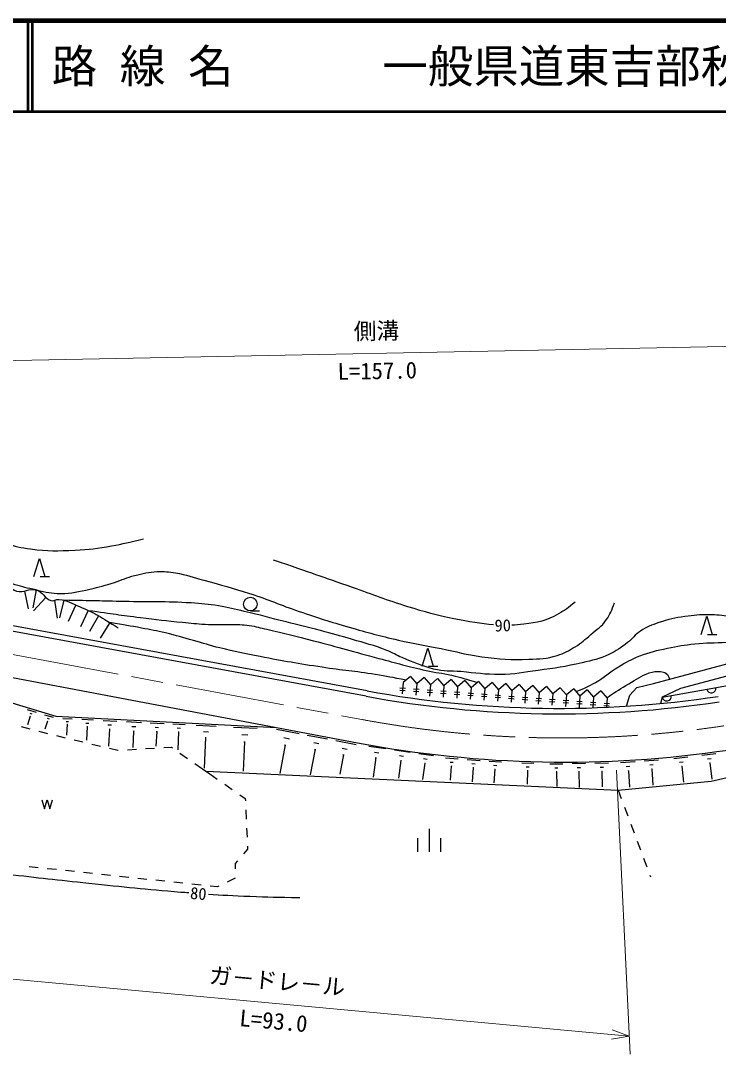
# Model space of a CAD drawing. Units: millimetres, scale not verified. Extents: x 40000 to 680000, y 20000 to 380000.
# Drawn here: x 176971 to 253677, y 266343 to 380000 of the extents above; entities that cross this region are included whole.
import ezdxf
from ezdxf.enums import TextEntityAlignment as Align

# ---------------------------------------------------------------- set-up
doc = ezdxf.new("R2010")
doc.units = ezdxf.units.MM
doc.header["$LTSCALE"] = 1000
doc.linetypes.add('CHAIN', pattern=[18.5, 12, -1.5, 3.5, -1.5])
for name, color, linetype, lineweight in [('M-BGD', 7, 'Continuous', 25), ('M-BMK', 2, 'CHAIN', 13), ('M-STR-HTXT', 7, 'Continuous', 13), ('M-TTL', 2, 'Continuous', 140), ('M-TTL-LINE', 7, 'Continuous', 50)]:
    doc.layers.add(name, color=color, linetype=linetype, lineweight=lineweight)
doc.layers.add('M-TTL-TXT', color=7, linetype='Continuous')
doc.styles.add('@ＭＳ ゴシック', font='')
doc.styles.add('ＭＳ ゴシック', font='')
doc.styles.get('@ＭＳ ゴシック').set_extended_font_data('@MS Gothic')
doc.styles.get('ＭＳ ゴシック').set_extended_font_data('MS Gothic')

msp = doc.modelspace()

# ---------------------------------------------------------------- linework, layer by layer
at = {"layer": 'M-BGD'}
for p, q in [((178424, 318873), (179024, 320873)), ((179024, 320873), (179624, 318873)), ((179124, 318873), (180124, 318873)), ((177386, 317286), (177784, 315326)), ((178662, 317416), (178291, 315451)), ((179727, 316585), (178397, 315091)), ((180699, 316263), (180989, 314284)), ((181732, 316274), (181254, 314332)), ((183030, 315750), (182209, 313926)), ((184387, 315162), (183541, 313350)), ((202223, 315099), (203223, 315099)), ((185546, 314557), (184546, 312825)), ((186767, 313810), (185707, 312114)), ((251803, 312507), (252403, 314507)), ((252403, 314507), (253003, 312507)), ((214941, 305718), (175600, 312951)), ((215050, 306308), (175710, 313541)), ((252503, 312507), (253503, 312507)), ((221126, 309007), (221726, 311007)), ((221726, 311007), (222326, 309007)), ((246541, 307135), (260742, 310923)), ((253491, 306687), (273132, 310405)), ((260869, 309611), (249525, 306563)), ((164259, 308527), (180820, 303526)), ((174684, 308036), (213988, 300606)), ((221826, 309007), (222826, 309007)), ((219022, 307210), (218928, 305964)), ((219827, 307902), (219022, 307210)), ((219827, 307902), (220518, 307097)), ((220518, 307097), (220424, 305851)), ((221322, 307789), (220518, 307097)), ((221322, 307789), (222014, 306984)), ((222014, 306984), (221920, 305738)), ((222818, 307676), (222014, 306984)), ((222818, 307676), (223510, 306871)), ((224314, 307563), (223510, 306871)), ((224314, 307563), (225005, 306758)), ((225810, 307449), (225005, 306758)), ((225810, 307449), (226501, 306645)), ((227305, 307336), (226501, 306645)), ((227305, 307336), (227997, 306532)), ((228801, 307223), (227997, 306532)), ((228801, 307223), (229492, 306419)), ((230297, 307110), (229492, 306419)), ((230297, 307110), (230988, 306306)), ((231793, 306997), (230988, 306306)), ((231793, 306997), (232484, 306193)), ((233288, 306884), (232484, 306193)), ((233288, 306884), (233980, 306080)), ((244700, 306690), (246541, 307135)), ((219256, 306315), (218657, 306360)), ((219274, 306564), (218676, 306610)), ((220751, 306202), (220153, 306247)), ((220770, 306451), (220172, 306497)), ((222247, 306089), (221649, 306134)), ((222266, 306338), (221668, 306384)), ((223743, 305976), (223144, 306021)), ((223762, 306225), (223163, 306271)), ((223510, 306871), (223415, 305625)), ((225238, 305863), (224640, 305908)), ((225257, 306112), (224659, 306158)), ((225005, 306758), (224911, 305512)), ((226734, 305750), (226136, 305795)), ((226753, 305999), (226155, 306044)), ((226501, 306645), (226407, 305399)), ((228249, 305886), (227651, 305931)), ((227997, 306532), (227903, 305286)), ((229745, 305773), (229146, 305818)), ((229492, 306419), (229398, 305173)), ((230988, 306306), (230894, 305060)), ((232484, 306193), (232390, 304947)), ((233980, 306080), (233885, 304833)), ((234784, 306771), (233980, 306080)), ((234784, 306771), (235475, 305967)), ((235475, 305967), (235381, 304720)), ((236280, 306658), (235475, 305967)), ((236280, 306658), (236971, 305854)), ((236971, 305854), (236877, 304607)), ((237776, 306545), (236971, 305854)), ((237776, 306545), (238467, 305741)), ((238467, 305741), (238373, 304494)), ((239271, 306432), (238467, 305741)), ((239271, 306432), (239963, 305628)), ((240767, 306319), (239963, 305628)), ((240767, 306319), (241458, 305515)), ((243574, 304619), (243938, 305844)), ((243938, 305844), (244700, 306690)), ((247502, 305603), (253491, 306687)), ((247502, 305603), (253491, 306687)), ((249525, 306563), (247502, 305603)), ((228230, 305637), (227632, 305682)), ((229726, 305524), (229127, 305569)), ((231221, 305411), (230623, 305456)), ((231240, 305660), (230642, 305705)), ((232717, 305298), (232119, 305343)), ((232736, 305547), (232138, 305592)), ((234213, 305185), (233615, 305230)), ((234232, 305434), (233633, 305479)), ((235709, 305072), (235110, 305117)), ((235727, 305321), (235129, 305366)), ((237204, 304959), (236606, 305004)), ((237223, 305208), (236625, 305253)), ((238700, 304846), (238102, 304891)), ((238719, 305095), (238121, 305140)), ((240196, 304733), (239598, 304778)), ((240215, 304982), (239616, 305027)), ((239963, 305628), (239873, 304443)), ((241692, 304620), (241093, 304665)), ((241710, 304869), (241112, 304914)), ((241458, 305515), (241382, 304501)), ((247502, 305603), (247315, 304918)), ((177692, 304262), (178660, 303969)), ((178001, 303535), (177713, 302581)), ((177967, 303862), (178209, 303789)), ((177971, 303544), (178031, 303526)), ((179608, 303683), (180540, 303402)), ((180820, 303526), (205087, 302289)), ((177027, 302392), (177992, 302129)), ((179905, 302983), (179632, 302079)), ((179873, 303298), (180106, 303228)), ((179876, 302992), (179935, 302974)), ((181589, 303287), (182639, 303233)), ((181966, 302951), (182229, 302938)), ((182082, 302630), (182021, 301450)), ((182049, 302631), (182114, 302628)), ((183692, 303179), (184961, 303115)), ((184148, 302774), (184466, 302758)), ((184288, 302386), (184211, 300877)), ((184248, 302388), (184327, 302384)), ((186026, 303060), (187537, 302983)), ((186569, 302578), (186947, 302559)), ((188614, 302928), (190268, 302844)), ((189209, 302400), (189623, 302379)), ((191221, 302795), (192730, 302718)), ((193686, 302670), (195068, 302599)), ((196281, 302537), (198470, 302426)), ((200368, 302329), (202959, 302197)), ((252903, 296364), (279679, 302543)), ((178957, 301866), (179219, 301794)), ((179219, 301794), (179927, 301624)), ((180900, 301392), (181872, 301159)), ((186735, 302115), (186639, 300242)), ((186688, 302117), (186782, 302113)), ((189391, 301894), (189298, 300069)), ((189339, 301896), (189442, 301891)), ((191764, 302314), (192141, 302295)), ((191929, 301852), (191846, 300223)), ((191882, 301854), (191976, 301849)), ((194183, 302229), (194528, 302211)), ((194335, 301806), (194234, 299841)), ((194291, 301808), (194378, 301803)), ((197069, 301839), (197616, 301811)), ((201300, 301502), (201948, 301469)), ((205102, 302082), (207582, 301613)), ((208477, 301444), (210717, 301021)), ((182845, 300926), (183817, 300693)), ((184790, 300460), (185762, 300227)), ((192699, 300076), (193528, 300126)), ((193528, 300126), (193667, 300029)), ((197309, 301168), (197138, 297821)), ((197240, 301172), (197377, 301165)), ((201584, 300708), (201420, 297487)), ((201503, 300713), (201665, 300704)), ((206061, 300360), (205471, 297237)), ((205892, 301162), (206512, 301045)), ((205984, 300375), (206139, 300345)), ((209190, 300613), (209750, 300507)), ((211612, 300852), (213852, 300428)), ((215246, 300223), (217118, 299954)), ((186735, 299994), (187663, 299772)), ((187663, 299772), (187708, 299774)), ((188706, 299835), (189705, 299895)), ((190703, 299955), (191701, 300015)), ((194488, 299458), (195309, 298887)), ((209343, 299888), (208810, 297070)), ((209273, 299902), (209413, 299875)), ((212478, 299296), (212070, 297137)), ((212325, 300021), (212885, 299915)), ((212408, 299309), (212548, 299283)), ((216020, 298965), (215713, 296829)), ((215867, 299560), (216335, 299493)), ((215962, 298973), (216079, 298956)), ((218063, 299818), (219799, 299568)), ((218639, 299203), (219073, 299141)), ((220746, 299432), (222352, 299201)), ((223678, 298943), (225089, 298840)), ((248781, 298872), (250322, 299050)), ((251863, 299228), (253404, 299405)), ((196130, 298316), (196951, 297745)), ((218781, 298651), (218500, 296701)), ((218727, 298659), (218835, 298644)), ((221410, 298353), (221155, 296579)), ((221279, 298864), (221680, 298806)), ((221360, 298360), (221461, 298346)), ((224176, 298481), (224529, 298455)), ((224321, 298045), (224207, 296487)), ((224277, 298048), (224365, 298041)), ((226077, 298767), (227489, 298663)), ((226575, 298305), (226928, 298279)), ((226721, 297868), (226606, 296310)), ((226676, 297872), (226765, 297865)), ((228476, 298591), (229855, 298489)), ((228963, 298139), (229308, 298114)), ((232059, 298380), (233408, 298341)), ((232554, 297961), (232891, 297951)), ((235149, 298271), (236566, 298298)), ((235689, 297856), (236043, 297863)), ((237589, 298318), (239085, 298346)), ((238159, 297879), (238533, 297887)), ((240108, 298366), (241605, 298395)), ((240678, 297928), (241052, 297935)), ((242928, 298435), (244527, 298549)), ((243562, 297998), (243961, 298027)), ((245515, 298620), (247083, 298732)), ((246136, 298191), (246528, 298219)), ((249412, 298476), (249797, 298521)), ((249610, 298031), (249706, 298042)), ((249658, 298036), (249863, 296261)), ((252494, 298832), (252879, 298876)), ((252692, 298386), (252788, 298397)), ((252740, 298392), (252945, 296616)), ((196951, 297745), (197772, 297174)), ((197339, 297475), (242662, 295392)), ((197772, 297174), (198593, 296602)), ((229105, 297713), (228994, 296201)), ((229062, 297716), (229148, 297710)), ((232711, 297551), (232668, 296051)), ((232669, 297553), (232753, 297550)), ((235830, 297433), (235918, 297435)), ((235874, 297434), (235905, 295804)), ((238308, 297433), (238401, 297435)), ((238355, 297434), (238388, 295690)), ((240827, 297482), (240921, 297484)), ((240874, 297483), (240907, 295739)), ((243746, 297529), (243846, 297537)), ((243796, 297533), (243926, 295713)), ((246317, 297731), (246415, 297738)), ((246366, 297735), (246493, 295956)), ((199414, 296031), (200235, 295460)), ((242662, 295392), (252903, 296364)), ((201056, 294889), (201669, 294462)), ((201669, 294462), (201681, 294210)), ((242662, 295392), (243012, 294455)), ((179281, 294335), (179581, 293335)), ((179581, 293335), (179882, 294335)), ((179882, 294335), (180181, 293335)), ((180181, 293335), (180481, 294335)), ((243363, 293518), (243713, 292582)), ((201726, 293211), (201772, 292212)), ((201817, 291213), (201862, 290214)), ((221903, 288620), (221903, 291120)), ((244063, 291645), (244413, 290708)), ((220653, 288620), (220653, 290120)), ((223153, 288620), (223153, 290120)), ((201922, 288900), (201473, 288384)), ((201908, 289215), (201922, 288900)), ((244763, 289772), (245114, 288835)), ((200816, 287630), (200557, 287333)), ((245464, 287898), (245814, 286962)), ((178903, 286862), (177909, 286968)), ((180892, 286649), (179898, 286755)), ((182880, 286436), (181886, 286542)), ((200557, 287333), (200557, 286727)), ((184869, 286223), (183875, 286329)), ((186858, 286010), (185863, 286116)), ((188846, 285797), (187852, 285903)), ((190835, 285584), (189841, 285690)), ((192824, 285371), (191829, 285477)), ((200557, 285715), (199669, 285282)), ((200557, 285727), (200557, 285715)), ((246164, 286025), (246226, 285859)), ((194812, 285158), (193818, 285264)), ((196801, 284945), (195807, 285051)), ((198585, 284754), (197795, 284838)), ((198770, 284844), (198585, 284754))]:
    msp.add_line(p, q, dxfattribs=at)
msp.add_circle((202223, 315849), 750, dxfattribs=at)
for centre, radius, start, end in [((236163, 421188), 116804, 259.58609, 278.62352), ((247994, 305692), 500, 190.25584, 10.25584), ((252914, 306583), 500, 190.25584, 10.25584), ((236163, 421188), 117404, 259.58609, 278.62888), ((236753, 421055), 122581, 259.29724, 278.45124)]:
    msp.add_arc(centre, radius, start, end, dxfattribs=at)
for points, knots in [([(178662, 317416), (177590, 317613), (177246, 317702), (176365, 317981), (175039, 318401), (174317, 318741), (173127, 319461), (171971, 320159), (171412, 320694), (170419, 321610), (169903, 322086), (169636, 322379), (169191, 322922), (168721, 323496), (168455, 323821), (168074, 324457), (167537, 325356), (167436, 325784), (167069, 326942)], [0, 0, 0, 0, 1, 1, 1, 2, 2, 2, 3, 3, 3, 4, 4, 4, 5, 5, 5, 6, 6, 6, 6]), ([(171005, 326607), (171875, 325576), (172152, 325252), (172987, 324485), (173852, 323692), (174327, 323198), (175360, 322643), (176325, 322125), (176986, 322086), (178068, 321917), (179954, 321622), (181046, 321708), (182953, 321778), (184522, 321835), (185398, 321982), (186945, 322252), (188331, 322495), (188813, 322611), (190462, 323034)], [0, 0, 0, 0, 1, 1, 1, 2, 2, 2, 3, 3, 3, 4, 4, 4, 5, 5, 5, 6, 6, 6, 6]), ([(228941, 313558), (227589, 313662), (226302, 313926), (224614, 314245), (222601, 314626), (221497, 314966), (219537, 315561), (217136, 316291), (215842, 316853), (213472, 317677), (210076, 318858), (209012, 319224), (204774, 320686)], [0, 0, 0, 0, 1, 1, 1, 2, 2, 2, 3, 3, 3, 4, 4, 4, 4]), ([(178662, 317414), (179847, 317127), (180295, 317040), (181361, 317019), (182622, 316993), (183323, 317228), (184558, 317489), (185639, 317717), (186229, 317916), (187284, 318241), (188156, 318510), (188608, 318779), (189494, 318993), (190454, 319226), (190999, 319386), (191986, 319417), (192777, 319441), (193225, 319398), (194008, 319276), (195244, 319083), (195903, 318804), (197111, 318476), (199085, 317941), (200193, 317644), (202141, 317019), (204299, 316327), (205450, 315773), (207595, 315044), (209729, 314320), (210930, 313926), (213096, 313305), (215194, 312703), (216375, 312382), (218502, 311894), (220328, 311476), (221368, 311321), (223204, 310954), (224949, 310605), (225908, 310304), (227670, 310061), (229674, 309784), (230821, 309684), (232842, 309778), (234064, 309835), (234780, 309828), (235945, 310202), (236758, 310463), (237189, 310699), (237920, 311142), (238658, 311589), (239004, 311943), (239659, 312505), (240349, 313098), (240830, 313359), (241352, 314104), (241818, 314770), (241952, 315122), (242245, 315984)], [0, 0, 0, 0, 1, 1, 1, 2, 2, 2, 3, 3, 3, 4, 4, 4, 5, 5, 5, 6, 6, 6, 7, 7, 7, 8, 8, 8, 9, 9, 9, 10, 10, 10, 11, 11, 11, 12, 12, 12, 13, 13, 13, 14, 14, 14, 15, 15, 15, 16, 16, 16, 17, 17, 17, 18, 18, 18, 19, 19, 19, 19]), ([(169119, 316821), (170222, 317148), (170602, 317254), (171581, 317368), (172630, 317490), (173241, 317207), (174285, 317368), (174835, 317453), (175102, 317836), (175653, 317763), (176033, 317713), (176136, 317381), (176504, 317277), (177339, 317040), (177893, 317654), (178723, 317398), (179444, 317176), (179556, 316480), (180273, 316244), (180625, 316127), (180846, 316405), (181215, 316365), (182129, 316267), (182581, 315921), (183433, 315575), (185191, 314862), (185772, 314421), (187688, 313235)], [0, 0, 0, 0, 1, 1, 1, 2, 2, 2, 3, 3, 3, 4, 4, 4, 5, 5, 5, 6, 6, 6, 7, 7, 7, 8, 8, 8, 9, 9, 9, 9]), ([(264810, 312556), (263567, 312559), (263172, 312564), (262134, 312702), (261037, 312847), (260436, 313025), (259368, 313313), (258537, 313538), (258098, 313753), (257267, 313978), (256374, 314220), (255868, 314344), (254953, 314484), (254047, 314622), (253530, 314669), (252613, 314670), (251592, 314671), (251017, 314632), (250007, 314484), (248867, 314317), (248224, 314193), (247134, 313819), (246312, 313537), (245838, 313368), (245113, 312888), (244494, 312478), (244295, 312061), (243704, 311611), (242942, 311032), (242487, 310731), (241629, 310308), (240556, 309779), (239866, 309686), (238704, 309404), (236838, 308951), (235765, 308813), (233863, 308553), (232228, 308329), (231312, 308105), (229661, 308101), (227984, 308096), (227050, 308275), (225379, 308420), (224204, 308522), (223515, 308413), (222374, 308712), (220985, 309076), (220237, 309398), (218916, 309962), (218241, 310251), (217894, 310483), (217214, 310760), (215751, 311356), (214871, 311526), (213358, 311984), (212026, 312386), (211272, 312583), (209927, 312941), (208457, 313332), (207626, 313528), (206151, 313899), (204355, 314350), (203353, 314620), (201550, 315042), (200452, 315299), (199844, 315479), (198730, 315654), (197554, 315838), (196887, 315897), (195699, 315973), (192837, 316156), (191225, 316071), (188358, 316133), (185770, 316188), (184962, 316206), (181732, 316274)], [0, 0, 0, 0, 1, 1, 1, 2, 2, 2, 3, 3, 3, 4, 4, 4, 5, 5, 5, 6, 6, 6, 7, 7, 7, 8, 8, 8, 9, 9, 9, 10, 10, 10, 11, 11, 11, 12, 12, 12, 13, 13, 13, 14, 14, 14, 15, 15, 15, 16, 16, 16, 17, 17, 17, 18, 18, 18, 19, 19, 19, 20, 20, 20, 21, 21, 21, 22, 22, 22, 23, 23, 23, 24, 24, 24, 25, 25, 25, 25]), ([(237920, 316079), (237175, 315415), (236851, 315200), (236086, 314762), (234740, 313991), (233820, 313806), (232278, 313634), (231810, 313581), (231374, 313547), (230958, 313528)], [0, 0, 0, 0, 1, 1, 1, 2, 2, 2, 3, 3, 3, 3]), ([(184387, 315162), (187170, 314763), (187889, 314656), (190140, 314377), (191946, 314154), (192957, 314026), (194768, 313845), (195733, 313749), (196273, 313688), (197241, 313633), (198330, 313570), (198943, 313640), (200034, 313606), (200845, 313581), (201305, 313616), (202108, 313500), (202876, 313388), (203293, 313248), (204050, 313074), (206060, 312611), (207183, 312335), (209182, 311824), (211988, 311107), (213536, 310618), (216337, 309883), (218369, 309349), (219497, 309004), (221549, 308553), (222634, 308314), (223260, 308271), (224342, 308021), (225466, 307761), (225846, 307645), (227190, 307238)], [0, 0, 0, 0, 1, 1, 1, 2, 2, 2, 3, 3, 3, 4, 4, 4, 5, 5, 5, 6, 6, 6, 7, 7, 7, 8, 8, 8, 9, 9, 9, 10, 10, 10, 11, 11, 11, 11]), ([(219344, 307487), (217723, 307805), (217288, 307879), (215964, 308101), (213689, 308482), (212393, 308548), (210113, 308899), (207446, 309308), (205955, 309560), (203305, 310069), (201562, 310404), (200587, 310602), (198863, 311026), (197720, 311308), (197099, 311535), (195964, 311851), (194772, 312182), (194109, 312387), (192906, 312675), (191886, 312919), (191304, 313011), (190273, 313207), (188908, 313467), (188463, 313534), (186767, 313810)], [0, 0, 0, 0, 1, 1, 1, 2, 2, 2, 3, 3, 3, 4, 4, 4, 5, 5, 5, 6, 6, 6, 7, 7, 7, 8, 8, 8, 8]), ([(238054, 306221), (239057, 306643), (239363, 306788), (240162, 307230), (241207, 307809), (241658, 308350), (242692, 308948), (243579, 309463), (244073, 309774), (245030, 310142), (246187, 310586), (246872, 310743), (248084, 311001), (249248, 311248), (249909, 311353), (251091, 311478), (252446, 311621), (253215, 311577), (254575, 311669), (255937, 311761), (256702, 311801), (258059, 311955), (259013, 312063), (259535, 312227), (260493, 312289), (261071, 312327), (261394, 312161), (261973, 312194), (262254, 312210), (262474, 312472), (262688, 312289), (262850, 312152), (262867, 311957), (262865, 311775)], [0, 0, 0, 0, 1, 1, 1, 2, 2, 2, 3, 3, 3, 4, 4, 4, 5, 5, 5, 6, 6, 6, 7, 7, 7, 8, 8, 8, 9, 9, 9, 10, 10, 10, 11, 11, 11, 11]), ([(241419, 305560), (242553, 306315), (242869, 306530), (243837, 307087), (244697, 307582), (245145, 307949), (246080, 308280), (246540, 308443), (246834, 308454), (247321, 308423), (247574, 308408), (247736, 308382), (247941, 308233), (248171, 308065), (248223, 307883), (248315, 307608)], [0, 0, 0, 0, 1, 1, 1, 2, 2, 2, 3, 3, 3, 4, 4, 4, 5, 5, 5, 5]), ([(195467, 284085), (195181, 284107), (194884, 284130), (194573, 284154), (190616, 284464), (188406, 284717), (184459, 285129), (180951, 285495), (178988, 285710), (175487, 286137), (172897, 286453), (171451, 286676), (168868, 287044), (167554, 287231), (166791, 287212), (165508, 287548), (164442, 287827), (163865, 288083), (162887, 288590), (161480, 289319), (160774, 289874), (159426, 290707), (158518, 291267), (158005, 291574), (157107, 292152), (156574, 292494), (156345, 292809), (155763, 293059), (155362, 293231), (155124, 293361), (154688, 293361), (154299, 293361), (154054, 293347), (153713, 293160), (153412, 292993), (153367, 292749), (153142, 292488), (152778, 292065), (152558, 291842), (152201, 291412), (151539, 290615), (151276, 290075), (150555, 289329), (150057, 288814), (149557, 288015), (149177, 288119), (148862, 288206), (148870, 289054), (149009, 289631), (149154, 290234), (149598, 290399), (149950, 290908), (150512, 291722), (150670, 292030), (151261, 293074)], [0, 0, 0, 0, 1, 1, 1, 2, 2, 2, 3, 3, 3, 4, 4, 4, 5, 5, 5, 6, 6, 6, 7, 7, 7, 8, 8, 8, 9, 9, 9, 10, 10, 10, 11, 11, 11, 12, 12, 12, 13, 13, 13, 14, 14, 14, 15, 15, 15, 16, 16, 16, 17, 17, 17, 18, 18, 18, 18]), ([(207677, 283550), (205022, 283583), (204318, 283601), (202167, 283684), (200365, 283753), (199044, 283827), (197623, 283925)], [0, 0, 0, 0, 1, 1, 1, 2, 2, 2, 2])]:
    msp.add_open_spline(points, degree=3, knots=knots, dxfattribs=at)
at = {"layer": 'M-BMK'}
msp.add_line((175879, 310356), (214465, 303162), dxfattribs=at)
msp.add_arc((236459, 421129), 120000, 259.4388, 278.53722, dxfattribs=at)
at = {"layer": 'M-STR-HTXT'}
for p, q in [((298209, 345010), (134070, 341832)), ((242466, 297606), (243987, 266343)), ((243889, 268341), (166017, 275529)), ((241918, 268003), (243889, 268341)), ((243889, 268341), (242013, 269034))]:
    msp.add_line(p, q, dxfattribs=at)
at = {"layer": 'M-TTL'}
msp.add_line((680000, 380000), (40000, 380000), dxfattribs=at)
at = {"layer": 'M-TTL-LINE'}
for p, q in [((177750, 380000), (177750, 370000)), ((178250, 380000), (178250, 370000)), ((40000, 370000), (680000, 370000))]:
    msp.add_line(p, q, dxfattribs=at)

# ---------------------------------------------------------------- texts
at = {"layer": 'M-BGD', "style": 'ＭＳ ゴシック'}
for s, rotation, p in [('90', 1.146, (229973, 313510)), ('80', 355.03, (196509, 284027))]:
    msp.add_text(s, height=1320, rotation=rotation, dxfattribs=at).set_placement(p, align=Align.MIDDLE_CENTER)
at = {"layer": 'M-STR-HTXT', "style": 'ＭＳ ゴシック'}
for s, rotation, p in [('側溝', 1.109, (216120, 344421)), ('ガ－ドレ－ル', 354.726, (205045, 272931))]:
    msp.add_text(s, height=1833, rotation=rotation, dxfattribs=at).set_placement(p, align=Align.BOTTOM_CENTER)
at = {"layer": 'M-STR-HTXT', "style": '@ＭＳ ゴシック'}
for s, rotation, p in [('L=157.0', 1.109, (216159, 342421)), ('L=93.0', 354.726, (204861, 270939))]:
    msp.add_text(s, height=1833, rotation=rotation, dxfattribs=at).set_placement(p, align=Align.TOP_CENTER)
at = {"layer": 'M-TTL-TXT', "style": 'ＭＳ ゴシック'}
for s, p in [('路 線 名', (180380, 375000)), ('一般県道東吉部秋吉線', (216734, 375000))]:
    msp.add_text(s, height=3666, dxfattribs=at).set_placement(p, align=Align.MIDDLE_LEFT)

doc.saveas('drawing.dxf')
